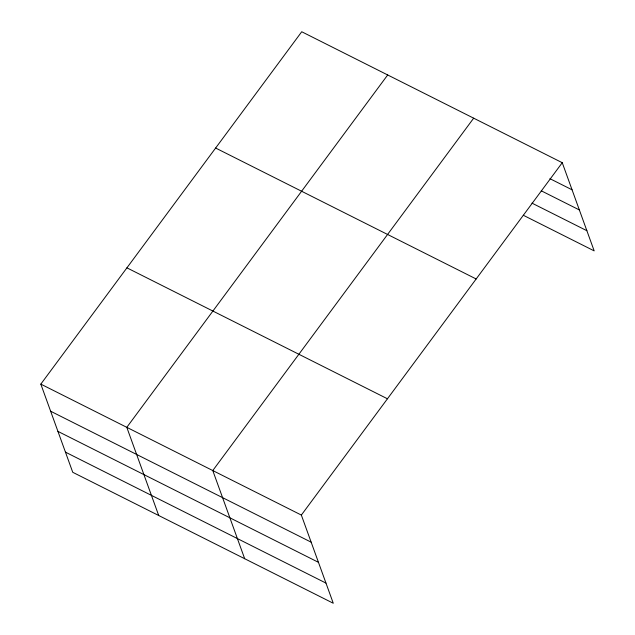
<?xml version="1.0" encoding="UTF-8"?>
<svg xmlns="http://www.w3.org/2000/svg" width="635" height="635" viewBox="0 0 635 635"><rect width="100%" height="100%" fill="white"/><g stroke="black" fill="none" stroke-linecap="round" stroke-linejoin="round"><path stroke-width="0.95" d="M40.823 384.119L301.347 515.072L333.272 603.25L72.747 472.297L40.823 384.119L301.728 31.75L562.253 162.703L594.177 250.881L523.311 215.257M387.699 74.962L126.802 427.339L158.718 515.517M473.678 118.173L212.773 470.551L244.689 558.729M301.347 515.072L562.253 162.703M549.926 178.673L572.064 189.802M541.274 190.81L579.366 209.955M531.963 203.121L586.883 230.719M215.63 148.034L476.155 278.979M126.921 267.843L387.453 398.788M50.633 411.226L311.158 542.171M57.928 431.379L318.46 562.332M65.445 452.144L325.977 583.097"/></g></svg>
